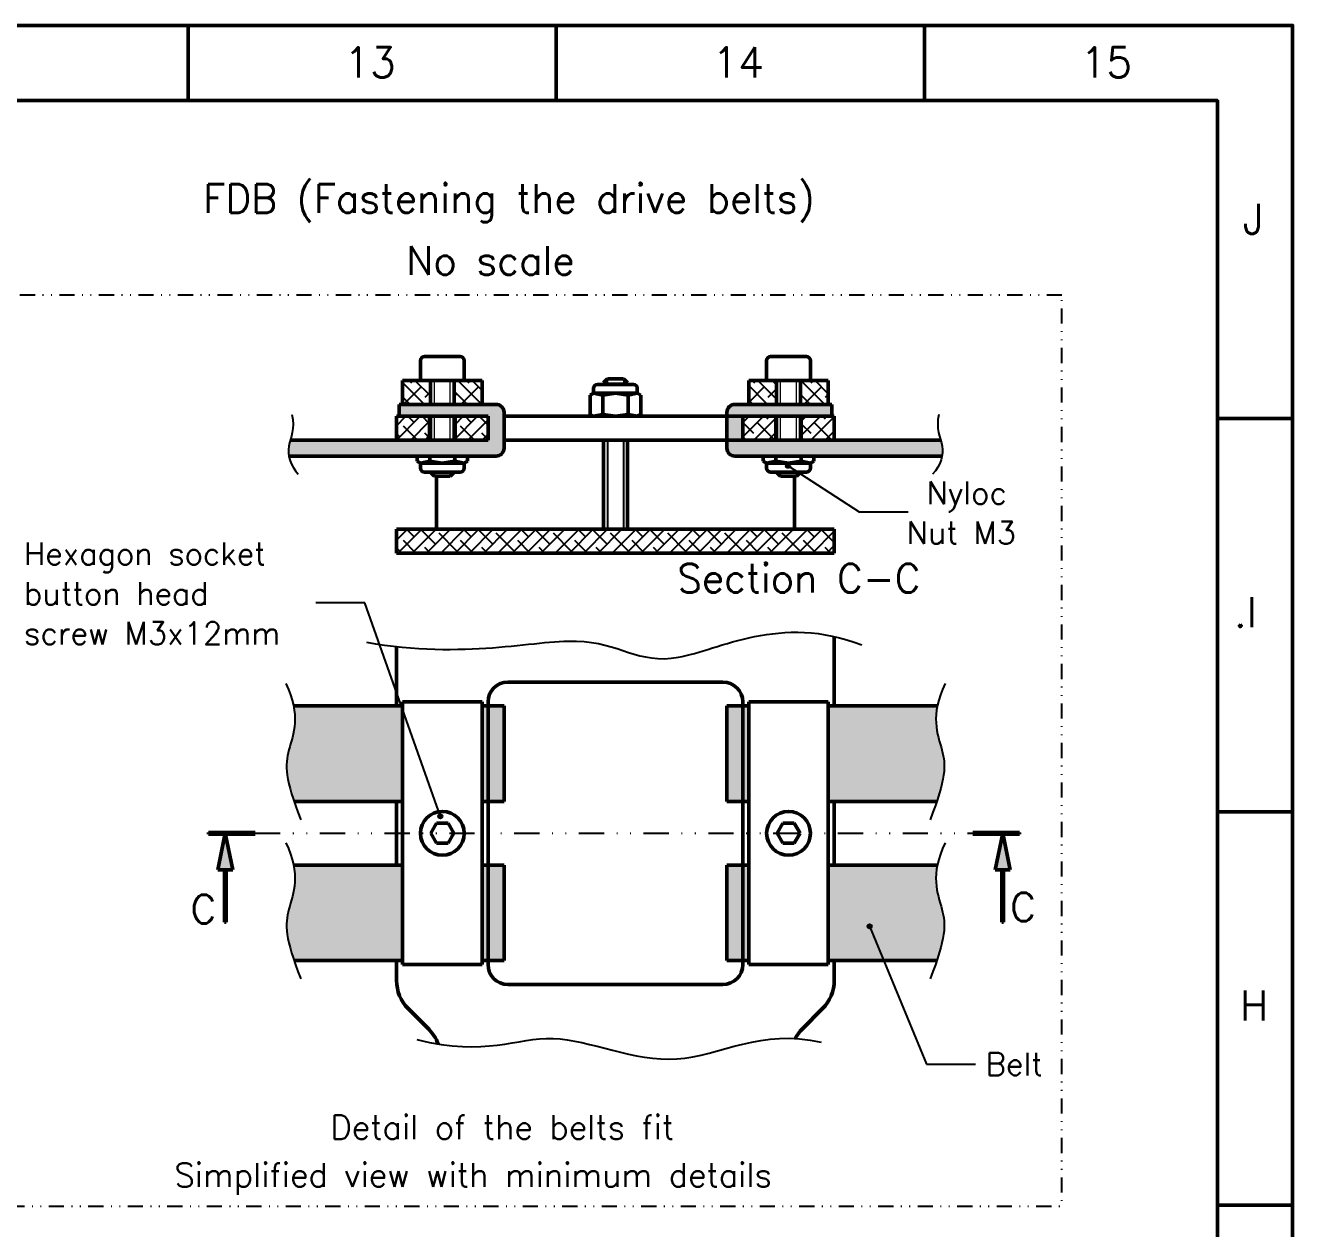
# Model space of a CAD drawing. Extents: x 22021 to 22715, y -7306 to -6812.
# Drawn here: x 22555.4 to 22714.6, y -6963.1 to -6811.9 of the extents above; entities that cross this region are included whole.
import ezdxf

# ---------------------------------------------------------------- set-up
doc = ezdxf.new("R2010")
doc.units = 0
for name, pattern in [('DASHED', [19.05, 12.7, -6.35]), ('DIVIDE', [31.75, 12.7, -6.35, 0, -6.35, 0, -6.35]), ('DIVIDETINY', [4.7625, 1.905, -0.9525, 0, -0.9525, 0, -0.9525])]:
    doc.linetypes.add(name, pattern=pattern)
for name, color, linetype in [('Corte', 130, 'DIVIDE'), ('Cotas', 90, 'Continuous'), ('Detalhe', 132, 'DIVIDETINY'), ('Hachura', 9, 'Continuous')]:
    doc.layers.add(name, color=color, linetype=linetype)
for name, color, linetype, lineweight in [('Fixação e Transmissão', 5, 'Continuous', 50), ('Guias', 30, 'Continuous', 50), ('Linha tracejada', 254, 'DASHED', 15), ('Perfis e Cantoneiras', 2, 'Continuous', 50), ('Peças Usinadas', 120, 'Continuous', 50)]:
    doc.layers.add(name, color=color, linetype=linetype, lineweight=lineweight)
doc.styles.get("Standard").update_dxf_attribs({"font": 'romans.shx'})

msp = doc.modelspace()

# ---------------------------------------------------------------- hatches: boundary and pattern name
at = {"layer": 'Cotas'}
h = msp.add_hatch(color=256, dxfattribs=at)
h.dxf.hatch_style = 1
h.paths.add_polyline_path([(22651.453, -6867.26, 0.2411741), (22651.346, -6867.05, 0.6113775), (22650.936, -6867.26, 1), (22651.453, -6867.26)])
h = msp.add_hatch(color=256, dxfattribs=at)
h.dxf.hatch_style = 1
h.paths.add_polyline_path([(22607.769, -6911.296, 0.2411741), (22607.662, -6911.086, 0.6113775), (22607.252, -6911.296, 1), (22607.769, -6911.296)])
h = msp.add_hatch(color=256, dxfattribs=at)
h.dxf.hatch_style = 1
h.paths.add_polyline_path([(22661.708, -6925.104, 0.2411741), (22661.6, -6924.894, 0.6113775), (22661.191, -6925.104, 1), (22661.708, -6925.104)])
at = {"layer": 'Hachura'}
h = msp.add_hatch(dxfattribs=at)
h.set_pattern_fill('ANSI38', color=256, scale=0.40000001, angle=90.000003)
h.paths.add_polyline_path([(22606.256, -6856.53), (22605.006, -6856.53), (22602.756, -6856.53), (22602.756, -6859.53), (22606.256, -6859.53), (22606.256, -6856.53)])
h = msp.add_hatch(dxfattribs=at)
h.set_pattern_fill('ANSI38', color=256, scale=0.40000001, angle=90.000003)
h.paths.add_polyline_path([(22612.756, -6856.53), (22610.506, -6856.53), (22609.256, -6856.53), (22609.256, -6859.53), (22612.756, -6859.53), (22612.756, -6856.53)])
h = msp.add_hatch(dxfattribs=at)
h.set_pattern_fill('ANSI38', color=256, scale=0.40000001, angle=89.999996)
h.paths.add_polyline_path([(22646.256, -6856.53), (22648.506, -6856.53), (22649.756, -6856.53), (22649.756, -6859.53), (22646.256, -6859.53), (22646.256, -6856.53)])
h = msp.add_hatch(dxfattribs=at)
h.set_pattern_fill('ANSI38', color=256, scale=0.40000001, angle=89.999996)
h.paths.add_polyline_path([(22652.756, -6856.53), (22654.006, -6856.53), (22656.256, -6856.53), (22656.256, -6859.53), (22652.756, -6859.53), (22652.756, -6856.53)])
h = msp.add_hatch(dxfattribs=at)
h.set_pattern_fill('ANSI38', color=256, scale=0.4)
h.paths.add_polyline_path([(22606.156, -6861.03), (22602.313, -6861.03), (22602.006, -6861.03), (22602.006, -6864.03), (22606.156, -6864.03), (22606.156, -6861.03)])
h = msp.add_hatch(dxfattribs=at)
h.set_pattern_fill('ANSI38', color=256, scale=0.4)
h.paths.add_polyline_path([(22613.506, -6861.03), (22609.356, -6861.03), (22609.356, -6864.03), (22613.506, -6864.03), (22613.506, -6861.03)])
h = msp.add_hatch(dxfattribs=at)
h.set_pattern_fill('ANSI38', color=256, scale=0.400000006, angle=180.000005)
h.paths.add_polyline_path([(22645.506, -6861.03), (22649.656, -6861.03), (22649.656, -6864.03), (22645.506, -6864.03), (22645.506, -6861.03)])
h = msp.add_hatch(dxfattribs=at)
h.set_pattern_fill('ANSI38', color=256, scale=0.400000006, angle=180.000005)
h.paths.add_polyline_path([(22652.856, -6861.03), (22656.698, -6861.03), (22657.006, -6861.03), (22657.006, -6864.03), (22652.856, -6864.03), (22652.856, -6861.03)])
h = msp.add_hatch(dxfattribs=at)
h.set_pattern_fill('ANSI38', color=256, scale=0.4)
h.paths.add_polyline_path([(22657.006, -6875.211), (22652.006, -6875.211), (22607.006, -6875.211), (22602.006, -6875.211), (22602.006, -6878.211), (22657.006, -6878.211), (22657.006, -6875.211)])
at = {"layer": 'Perfis e Cantoneiras'}
h = msp.add_hatch(color=130, dxfattribs=at)
h.dxf.hatch_style = 1
h.paths.add_polyline_path([(22584.224, -6913.529), (22584.224, -6913.417), (22584.224, -6913.304), (22578.369, -6913.304), (22578.369, -6913.529), (22580.466, -6913.529), (22580.489, -6913.417), (22580.513, -6913.529), (22584.224, -6913.529)])
h = msp.add_hatch(color=130, dxfattribs=at)
h.dxf.hatch_style = 1
h.paths.add_polyline_path([(22581.44, -6918.03), (22580.489, -6913.417), (22579.539, -6918.03), (22580.489, -6918.03), (22581.44, -6918.03)])
h = msp.add_hatch(color=130, dxfattribs=at)
h.dxf.hatch_style = 1
h.paths.add_polyline_path([(22674.433, -6913.529), (22674.433, -6913.417), (22674.433, -6913.304), (22680.288, -6913.304), (22680.288, -6913.529), (22678.19, -6913.529), (22678.167, -6913.417), (22678.144, -6913.529), (22674.433, -6913.529)])
h = msp.add_hatch(color=130, dxfattribs=at)
h.dxf.hatch_style = 1
h.paths.add_polyline_path([(22677.217, -6918.03), (22678.167, -6913.417), (22679.118, -6918.03), (22678.167, -6918.03), (22677.217, -6918.03)])
h = msp.add_hatch(color=130, dxfattribs=at)
h.dxf.hatch_style = 1
h.paths.add_polyline_path([(22580.602, -6924.605), (22580.602, -6918.03), (22580.377, -6918.03), (22580.377, -6924.605), (22580.602, -6924.605)])
h = msp.add_hatch(color=130, dxfattribs=at)
h.dxf.hatch_style = 1
h.paths.add_polyline_path([(22678.055, -6924.605), (22678.055, -6918.03), (22678.28, -6918.03), (22678.28, -6924.605), (22678.055, -6924.605)])
at = {"layer": 'Peças Usinadas'}
h = msp.add_hatch(color=256, dxfattribs=at)
h.dxf.hatch_style = 1
h.paths.add_polyline_path([(22615.506, -6864.03), (22615.506, -6861.03), (22615.506, -6860.53, 0.4142136), (22614.506, -6859.53), (22612.756, -6859.53), (22602.756, -6859.53), (22602.688, -6859.53), (22602.313, -6859.53), (22602.313, -6861.03), (22613.506, -6861.03), (22613.506, -6864.03), (22602.006, -6864.03), (22588.635, -6864.03), (22588.631, -6864.046), (22588.623, -6864.072), (22588.616, -6864.098), (22588.608, -6864.123), (22588.601, -6864.149), (22588.594, -6864.175), (22588.586, -6864.201), (22588.579, -6864.227), (22588.572, -6864.252), (22588.565, -6864.278), (22588.558, -6864.304), (22588.552, -6864.33), (22588.545, -6864.355), (22588.538, -6864.381), (22588.532, -6864.407), (22588.526, -6864.433), (22588.52, -6864.458), (22588.513, -6864.484), (22588.508, -6864.51), (22588.502, -6864.536), (22588.496, -6864.562), (22588.491, -6864.588), (22588.485, -6864.613), (22588.48, -6864.639), (22588.475, -6864.665), (22588.47, -6864.691), (22588.465, -6864.717), (22588.461, -6864.743), (22588.456, -6864.77), (22588.452, -6864.796), (22588.448, -6864.822), (22588.444, -6864.848), (22588.441, -6864.875), (22588.437, -6864.901), (22588.434, -6864.928), (22588.431, -6864.954), (22588.428, -6864.981), (22588.425, -6865.007), (22588.423, -6865.034), (22588.421, -6865.06), (22588.418, -6865.087), (22588.417, -6865.114), (22588.415, -6865.141), (22588.413, -6865.167), (22588.412, -6865.194), (22588.411, -6865.221), (22588.41, -6865.248), (22588.409, -6865.275), (22588.408, -6865.302), (22588.408, -6865.329), (22588.408, -6865.356), (22588.408, -6865.383), (22588.408, -6865.411), (22588.408, -6865.438), (22588.409, -6865.465), (22588.41, -6865.492), (22588.411, -6865.52), (22588.412, -6865.547), (22588.414, -6865.574), (22588.415, -6865.602), (22588.417, -6865.629), (22588.419, -6865.657), (22588.421, -6865.684), (22588.424, -6865.712), (22588.426, -6865.739), (22588.429, -6865.767), (22588.432, -6865.794), (22588.436, -6865.822), (22588.439, -6865.85), (22588.443, -6865.877), (22588.447, -6865.905), (22588.451, -6865.933), (22588.455, -6865.96), (22588.46, -6865.988), (22588.465, -6866.016), (22588.467, -6866.03), (22604.58, -6866.03), (22606.168, -6866.03), (22607.006, -6866.03), (22614.506, -6866.03, 0.4142136), (22615.506, -6865.03), (22615.506, -6864.03)])
h = msp.add_hatch(color=256, dxfattribs=at)
h.dxf.hatch_style = 1
h.paths.add_polyline_path([(22643.506, -6864.03), (22643.506, -6861.03), (22643.506, -6860.53, -0.4142136), (22644.506, -6859.53), (22646.256, -6859.53), (22656.256, -6859.53), (22656.323, -6859.53), (22656.698, -6859.53), (22656.698, -6861.03), (22645.506, -6861.03), (22645.506, -6864.03), (22657.006, -6864.03), (22670.376, -6864.03), (22670.381, -6864.046), (22670.388, -6864.072), (22670.396, -6864.098), (22670.403, -6864.123), (22670.411, -6864.149), (22670.418, -6864.175), (22670.425, -6864.201), (22670.432, -6864.227), (22670.439, -6864.252), (22670.446, -6864.278), (22670.453, -6864.304), (22670.46, -6864.33), (22670.466, -6864.355), (22670.473, -6864.381), (22670.479, -6864.407), (22670.486, -6864.433), (22670.492, -6864.458), (22670.498, -6864.484), (22670.504, -6864.51), (22670.51, -6864.536), (22670.515, -6864.562), (22670.521, -6864.588), (22670.526, -6864.613), (22670.532, -6864.639), (22670.537, -6864.665), (22670.541, -6864.691), (22670.546, -6864.717), (22670.551, -6864.743), (22670.555, -6864.77), (22670.559, -6864.796), (22670.563, -6864.822), (22670.567, -6864.848), (22670.571, -6864.875), (22670.574, -6864.901), (22670.577, -6864.928), (22670.58, -6864.954), (22670.583, -6864.981), (22670.586, -6865.007), (22670.589, -6865.034), (22670.591, -6865.06), (22670.593, -6865.087), (22670.595, -6865.114), (22670.597, -6865.141), (22670.598, -6865.167), (22670.6, -6865.194), (22670.601, -6865.221), (22670.602, -6865.248), (22670.603, -6865.275), (22670.603, -6865.302), (22670.603, -6865.329), (22670.604, -6865.356), (22670.604, -6865.383), (22670.603, -6865.411), (22670.603, -6865.438), (22670.602, -6865.465), (22670.602, -6865.492), (22670.601, -6865.52), (22670.599, -6865.547), (22670.598, -6865.574), (22670.596, -6865.602), (22670.594, -6865.629), (22670.592, -6865.657), (22670.59, -6865.684), (22670.588, -6865.712), (22670.585, -6865.739), (22670.582, -6865.767), (22670.579, -6865.794), (22670.576, -6865.822), (22670.572, -6865.85), (22670.569, -6865.877), (22670.565, -6865.905), (22670.561, -6865.933), (22670.556, -6865.96), (22670.552, -6865.988), (22670.547, -6866.016), (22670.544, -6866.03), (22654.431, -6866.03), (22652.843, -6866.03), (22652.006, -6866.03), (22644.506, -6866.03, -0.4142136), (22643.506, -6865.03), (22643.506, -6864.03)])
h = msp.add_hatch(color=256, dxfattribs=at)
h.dxf.hatch_style = 1
h.paths.add_polyline_path([(22602.756, -6897.417), (22602.006, -6897.417), (22589.061, -6897.417), (22589.061, -6897.418), (22589.076, -6897.494), (22589.09, -6897.569), (22589.104, -6897.644), (22589.116, -6897.719), (22589.128, -6897.793), (22589.14, -6897.866), (22589.15, -6897.94), (22589.16, -6898.012), (22589.169, -6898.084), (22589.178, -6898.156), (22589.185, -6898.227), (22589.193, -6898.298), (22589.199, -6898.368), (22589.205, -6898.438), (22589.21, -6898.507), (22589.215, -6898.576), (22589.219, -6898.644), (22589.222, -6898.712), (22589.225, -6898.78), (22589.227, -6898.847), (22589.229, -6898.913), (22589.23, -6898.98), (22589.23, -6899.046), (22589.23, -6899.111), (22589.23, -6899.176), (22589.229, -6899.241), (22589.227, -6899.305), (22589.225, -6899.369), (22589.222, -6899.432), (22589.219, -6899.495), (22589.216, -6899.558), (22589.212, -6899.62), (22589.208, -6899.682), (22589.203, -6899.743), (22589.197, -6899.804), (22589.192, -6899.865), (22589.186, -6899.925), (22589.179, -6899.985), (22589.172, -6900.045), (22589.165, -6900.104), (22589.157, -6900.163), (22589.149, -6900.222), (22589.141, -6900.28), (22589.132, -6900.338), (22589.123, -6900.396), (22589.114, -6900.453), (22589.104, -6900.51), (22589.094, -6900.567), (22589.084, -6900.623), (22589.074, -6900.679), (22589.063, -6900.735), (22589.052, -6900.79), (22589.041, -6900.845), (22589.029, -6900.9), (22589.017, -6900.955), (22589.006, -6901.009), (22588.993, -6901.063), (22588.981, -6901.117), (22588.969, -6901.17), (22588.956, -6901.223), (22588.943, -6901.276), (22588.93, -6901.329), (22588.917, -6901.381), (22588.904, -6901.433), (22588.89, -6901.485), (22588.877, -6901.536), (22588.863, -6901.588), (22588.849, -6901.639), (22588.836, -6901.69), (22588.822, -6901.74), (22588.808, -6901.791), (22588.794, -6901.841), (22588.78, -6901.891), (22588.766, -6901.941), (22588.752, -6901.99), (22588.738, -6902.04), (22588.724, -6902.089), (22588.695, -6902.187), (22588.64, -6902.38), (22588.612, -6902.476), (22588.598, -6902.523), (22588.585, -6902.571), (22588.571, -6902.618), (22588.558, -6902.665), (22588.545, -6902.712), (22588.532, -6902.759), (22588.519, -6902.805), (22588.506, -6902.852), (22588.494, -6902.898), (22588.481, -6902.944), (22588.469, -6902.991), (22588.457, -6903.037), (22588.445, -6903.082), (22588.434, -6903.128), (22588.422, -6903.174), (22588.411, -6903.22), (22588.4, -6903.265), (22588.39, -6903.311), (22588.379, -6903.356), (22588.369, -6903.402), (22588.359, -6903.447), (22588.349, -6903.493), (22588.34, -6903.538), (22588.33, -6903.584), (22588.321, -6903.63), (22588.312, -6903.675), (22588.304, -6903.721), (22588.296, -6903.766), (22588.288, -6903.812), (22588.28, -6903.858), (22588.272, -6903.904), (22588.265, -6903.95), (22588.258, -6903.996), (22588.252, -6904.043), (22588.245, -6904.089), (22588.239, -6904.136), (22588.234, -6904.183), (22588.228, -6904.23), (22588.223, -6904.277), (22588.219, -6904.324), (22588.214, -6904.372), (22588.21, -6904.42), (22588.206, -6904.468), (22588.203, -6904.516), (22588.2, -6904.564), (22588.197, -6904.613), (22588.194, -6904.662), (22588.192, -6904.711), (22588.191, -6904.761), (22588.189, -6904.811), (22588.188, -6904.861), (22588.187, -6904.912), (22588.187, -6904.963), (22588.187, -6905.014), (22588.188, -6905.066), (22588.189, -6905.118), (22588.19, -6905.17), (22588.191, -6905.223), (22588.194, -6905.276), (22588.196, -6905.33), (22588.199, -6905.384), (22588.202, -6905.438), (22588.206, -6905.493), (22588.21, -6905.549), (22588.214, -6905.605), (22588.219, -6905.661), (22588.225, -6905.718), (22588.23, -6905.775), (22588.237, -6905.833), (22588.243, -6905.892), (22588.25, -6905.951), (22588.258, -6906.01), (22588.266, -6906.07), (22588.274, -6906.131), (22588.283, -6906.192), (22588.293, -6906.254), (22588.303, -6906.316), (22588.313, -6906.379), (22588.324, -6906.443), (22588.335, -6906.507), (22588.347, -6906.572), (22588.359, -6906.638), (22588.372, -6906.704), (22588.385, -6906.771), (22588.399, -6906.839), (22588.414, -6906.908), (22588.428, -6906.977), (22588.444, -6907.047), (22588.46, -6907.117), (22588.476, -6907.188), (22588.493, -6907.261), (22588.511, -6907.333), (22588.529, -6907.407), (22588.547, -6907.482), (22588.566, -6907.557), (22588.586, -6907.633), (22588.606, -6907.71), (22588.627, -6907.788), (22588.648, -6907.866), (22588.67, -6907.946), (22588.693, -6908.026), (22588.716, -6908.107), (22588.74, -6908.189), (22588.764, -6908.272), (22588.789, -6908.356), (22588.814, -6908.441), (22588.84, -6908.527), (22588.867, -6908.614), (22588.894, -6908.702), (22588.922, -6908.79), (22588.95, -6908.88), (22588.98, -6908.971), (22589.009, -6909.062), (22589.04, -6909.155), (22589.071, -6909.249), (22589.102, -6909.344), (22589.127, -6909.417), (22602.006, -6909.417), (22602.756, -6909.417), (22602.756, -6897.417)])
h = msp.add_hatch(color=256, dxfattribs=at)
h.dxf.hatch_style = 1
h.paths.add_polyline_path([(22613.506, -6897.417), (22612.756, -6897.417), (22612.756, -6909.417), (22613.506, -6909.417), (22613.506, -6897.417)])
h = msp.add_hatch(color=256, dxfattribs=at)
h.dxf.hatch_style = 1
h.paths.add_polyline_path([(22615.506, -6897.417), (22613.506, -6897.417), (22613.506, -6909.417), (22615.506, -6909.417), (22615.506, -6897.417)])
h = msp.add_hatch(color=256, dxfattribs=at)
h.dxf.hatch_style = 1
h.paths.add_polyline_path([(22643.506, -6897.417), (22645.506, -6897.417), (22645.506, -6909.417), (22643.506, -6909.417), (22643.506, -6897.417)])
h = msp.add_hatch(color=256, dxfattribs=at)
h.dxf.hatch_style = 1
h.paths.add_polyline_path([(22645.506, -6897.417), (22646.256, -6897.417), (22646.256, -6909.417), (22645.506, -6909.417), (22645.506, -6897.417)])
h = msp.add_hatch(color=256, dxfattribs=at)
h.dxf.hatch_style = 1
h.paths.add_polyline_path([(22670.372, -6902.38), (22670.316, -6902.187), (22670.288, -6902.089), (22670.274, -6902.04), (22670.26, -6901.99), (22670.246, -6901.941), (22670.232, -6901.891), (22670.218, -6901.841), (22670.204, -6901.791), (22670.19, -6901.74), (22670.176, -6901.69), (22670.162, -6901.639), (22670.148, -6901.588), (22670.135, -6901.536), (22670.121, -6901.485), (22670.108, -6901.433), (22670.095, -6901.381), (22670.081, -6901.329), (22670.068, -6901.276), (22670.056, -6901.223), (22670.043, -6901.17), (22670.03, -6901.117), (22670.018, -6901.063), (22670.006, -6901.009), (22669.994, -6900.955), (22669.982, -6900.9), (22669.971, -6900.845), (22669.96, -6900.79), (22669.949, -6900.735), (22669.938, -6900.679), (22669.927, -6900.623), (22669.917, -6900.567), (22669.907, -6900.51), (22669.898, -6900.453), (22669.888, -6900.396), (22669.879, -6900.338), (22669.871, -6900.28), (22669.862, -6900.222), (22669.854, -6900.163), (22669.847, -6900.104), (22669.839, -6900.045), (22669.832, -6899.985), (22669.826, -6899.925), (22669.82, -6899.865), (22669.814, -6899.804), (22669.809, -6899.743), (22669.804, -6899.682), (22669.8, -6899.62), (22669.796, -6899.558), (22669.792, -6899.495), (22669.789, -6899.432), (22669.786, -6899.369), (22669.784, -6899.305), (22669.783, -6899.241), (22669.782, -6899.176), (22669.781, -6899.111), (22669.781, -6899.046), (22669.782, -6898.98), (22669.783, -6898.913), (22669.784, -6898.847), (22669.787, -6898.78), (22669.789, -6898.712), (22669.793, -6898.644), (22669.797, -6898.576), (22669.801, -6898.507), (22669.807, -6898.438), (22669.812, -6898.368), (22669.819, -6898.298), (22669.826, -6898.227), (22669.834, -6898.156), (22669.842, -6898.084), (22669.852, -6898.012), (22669.861, -6897.94), (22669.872, -6897.866), (22669.883, -6897.793), (22669.895, -6897.719), (22669.908, -6897.644), (22669.921, -6897.569), (22669.936, -6897.494), (22669.951, -6897.418), (22669.951, -6897.417), (22657.006, -6897.417), (22656.256, -6897.417), (22656.256, -6909.417), (22657.006, -6909.417), (22669.885, -6909.417), (22669.909, -6909.344), (22669.941, -6909.249), (22669.972, -6909.155), (22670.002, -6909.062), (22670.032, -6908.971), (22670.061, -6908.88), (22670.09, -6908.79), (22670.117, -6908.702), (22670.145, -6908.614), (22670.171, -6908.527), (22670.197, -6908.441), (22670.223, -6908.356), (22670.248, -6908.272), (22670.272, -6908.189), (22670.296, -6908.107), (22670.319, -6908.026), (22670.341, -6907.946), (22670.363, -6907.866), (22670.384, -6907.788), (22670.405, -6907.71), (22670.426, -6907.633), (22670.445, -6907.557), (22670.464, -6907.482), (22670.483, -6907.407), (22670.501, -6907.333), (22670.518, -6907.261), (22670.535, -6907.188), (22670.552, -6907.117), (22670.568, -6907.047), (22670.583, -6906.977), (22670.598, -6906.908), (22670.612, -6906.839), (22670.626, -6906.771), (22670.639, -6906.704), (22670.652, -6906.638), (22670.664, -6906.572), (22670.676, -6906.507), (22670.688, -6906.443), (22670.698, -6906.379), (22670.709, -6906.316), (22670.719, -6906.254), (22670.728, -6906.192), (22670.737, -6906.131), (22670.746, -6906.07), (22670.754, -6906.01), (22670.761, -6905.951), (22670.768, -6905.892), (22670.775, -6905.833), (22670.781, -6905.775), (22670.787, -6905.718), (22670.792, -6905.661), (22670.797, -6905.605), (22670.802, -6905.549), (22670.806, -6905.493), (22670.809, -6905.438), (22670.813, -6905.384), (22670.816, -6905.33), (22670.818, -6905.276), (22670.82, -6905.223), (22670.822, -6905.17), (22670.823, -6905.118), (22670.824, -6905.066), (22670.824, -6905.014), (22670.824, -6904.963), (22670.824, -6904.912), (22670.823, -6904.861), (22670.822, -6904.811), (22670.821, -6904.761), (22670.819, -6904.711), (22670.817, -6904.662), (22670.815, -6904.613), (22670.812, -6904.564), (22670.809, -6904.516), (22670.805, -6904.468), (22670.802, -6904.42), (22670.797, -6904.372), (22670.793, -6904.324), (22670.788, -6904.277), (22670.783, -6904.23), (22670.778, -6904.183), (22670.772, -6904.136), (22670.766, -6904.089), (22670.76, -6904.043), (22670.753, -6903.996), (22670.746, -6903.95), (22670.739, -6903.904), (22670.732, -6903.858), (22670.724, -6903.812), (22670.716, -6903.766), (22670.708, -6903.721), (22670.699, -6903.675), (22670.69, -6903.63), (22670.681, -6903.584), (22670.672, -6903.538), (22670.662, -6903.493), (22670.653, -6903.447), (22670.643, -6903.402), (22670.632, -6903.356), (22670.622, -6903.311), (22670.611, -6903.265), (22670.6, -6903.22), (22670.589, -6903.174), (22670.578, -6903.128), (22670.566, -6903.082), (22670.554, -6903.037), (22670.542, -6902.991), (22670.53, -6902.944), (22670.518, -6902.898), (22670.505, -6902.852), (22670.492, -6902.805), (22670.48, -6902.759), (22670.467, -6902.712), (22670.453, -6902.665), (22670.44, -6902.618), (22670.427, -6902.571), (22670.413, -6902.523), (22670.399, -6902.476), (22670.372, -6902.38)])
h = msp.add_hatch(color=256, dxfattribs=at)
h.dxf.hatch_style = 1
h.paths.add_polyline_path([(22602.756, -6917.417), (22602.006, -6917.417), (22589.061, -6917.417), (22589.061, -6917.418), (22589.076, -6917.494), (22589.09, -6917.569), (22589.104, -6917.644), (22589.116, -6917.719), (22589.128, -6917.793), (22589.14, -6917.866), (22589.15, -6917.94), (22589.16, -6918.012), (22589.169, -6918.084), (22589.178, -6918.156), (22589.185, -6918.227), (22589.193, -6918.298), (22589.199, -6918.368), (22589.205, -6918.438), (22589.21, -6918.507), (22589.215, -6918.576), (22589.219, -6918.644), (22589.222, -6918.712), (22589.225, -6918.78), (22589.227, -6918.847), (22589.229, -6918.913), (22589.23, -6918.98), (22589.23, -6919.046), (22589.23, -6919.111), (22589.23, -6919.176), (22589.229, -6919.241), (22589.227, -6919.305), (22589.225, -6919.369), (22589.222, -6919.432), (22589.219, -6919.495), (22589.216, -6919.558), (22589.212, -6919.62), (22589.208, -6919.682), (22589.203, -6919.743), (22589.197, -6919.804), (22589.192, -6919.865), (22589.186, -6919.925), (22589.179, -6919.985), (22589.172, -6920.045), (22589.165, -6920.104), (22589.157, -6920.163), (22589.149, -6920.222), (22589.141, -6920.28), (22589.132, -6920.338), (22589.123, -6920.396), (22589.114, -6920.453), (22589.104, -6920.51), (22589.094, -6920.567), (22589.084, -6920.623), (22589.074, -6920.679), (22589.063, -6920.735), (22589.052, -6920.79), (22589.041, -6920.845), (22589.029, -6920.9), (22589.017, -6920.955), (22589.006, -6921.009), (22588.993, -6921.063), (22588.981, -6921.117), (22588.969, -6921.17), (22588.956, -6921.223), (22588.943, -6921.276), (22588.93, -6921.329), (22588.917, -6921.381), (22588.904, -6921.433), (22588.89, -6921.485), (22588.877, -6921.536), (22588.863, -6921.588), (22588.849, -6921.639), (22588.836, -6921.69), (22588.822, -6921.74), (22588.808, -6921.791), (22588.794, -6921.841), (22588.78, -6921.891), (22588.766, -6921.941), (22588.752, -6921.99), (22588.738, -6922.04), (22588.724, -6922.089), (22588.695, -6922.187), (22588.64, -6922.38), (22588.612, -6922.476), (22588.598, -6922.523), (22588.585, -6922.571), (22588.571, -6922.618), (22588.558, -6922.665), (22588.545, -6922.712), (22588.532, -6922.759), (22588.519, -6922.805), (22588.506, -6922.852), (22588.494, -6922.898), (22588.481, -6922.944), (22588.469, -6922.991), (22588.457, -6923.037), (22588.445, -6923.082), (22588.434, -6923.128), (22588.422, -6923.174), (22588.411, -6923.22), (22588.4, -6923.265), (22588.39, -6923.311), (22588.379, -6923.356), (22588.369, -6923.402), (22588.359, -6923.447), (22588.349, -6923.493), (22588.34, -6923.538), (22588.33, -6923.584), (22588.321, -6923.63), (22588.312, -6923.675), (22588.304, -6923.721), (22588.296, -6923.766), (22588.288, -6923.812), (22588.28, -6923.858), (22588.272, -6923.904), (22588.265, -6923.95), (22588.258, -6923.996), (22588.252, -6924.043), (22588.245, -6924.089), (22588.239, -6924.136), (22588.234, -6924.183), (22588.228, -6924.23), (22588.223, -6924.277), (22588.219, -6924.324), (22588.214, -6924.372), (22588.21, -6924.42), (22588.206, -6924.468), (22588.203, -6924.516), (22588.2, -6924.564), (22588.197, -6924.613), (22588.194, -6924.662), (22588.192, -6924.711), (22588.191, -6924.761), (22588.189, -6924.811), (22588.188, -6924.861), (22588.187, -6924.912), (22588.187, -6924.963), (22588.187, -6925.014), (22588.188, -6925.066), (22588.189, -6925.118), (22588.19, -6925.17), (22588.191, -6925.223), (22588.194, -6925.276), (22588.196, -6925.33), (22588.199, -6925.384), (22588.202, -6925.438), (22588.206, -6925.493), (22588.21, -6925.549), (22588.214, -6925.605), (22588.219, -6925.661), (22588.225, -6925.718), (22588.23, -6925.775), (22588.237, -6925.833), (22588.243, -6925.892), (22588.25, -6925.951), (22588.258, -6926.01), (22588.266, -6926.07), (22588.274, -6926.131), (22588.283, -6926.192), (22588.293, -6926.254), (22588.303, -6926.316), (22588.313, -6926.379), (22588.324, -6926.443), (22588.335, -6926.507), (22588.347, -6926.572), (22588.359, -6926.638), (22588.372, -6926.704), (22588.385, -6926.771), (22588.399, -6926.839), (22588.414, -6926.908), (22588.428, -6926.977), (22588.444, -6927.047), (22588.46, -6927.117), (22588.476, -6927.188), (22588.493, -6927.261), (22588.511, -6927.333), (22588.529, -6927.407), (22588.547, -6927.482), (22588.566, -6927.557), (22588.586, -6927.633), (22588.606, -6927.71), (22588.627, -6927.788), (22588.648, -6927.866), (22588.67, -6927.946), (22588.693, -6928.026), (22588.716, -6928.107), (22588.74, -6928.189), (22588.764, -6928.272), (22588.789, -6928.356), (22588.814, -6928.441), (22588.84, -6928.527), (22588.867, -6928.614), (22588.894, -6928.702), (22588.922, -6928.79), (22588.95, -6928.88), (22588.98, -6928.971), (22589.009, -6929.062), (22589.04, -6929.155), (22589.071, -6929.249), (22589.102, -6929.344), (22589.127, -6929.417), (22602.006, -6929.417), (22602.756, -6929.417), (22602.756, -6917.417)])
h = msp.add_hatch(color=256, dxfattribs=at)
h.dxf.hatch_style = 1
h.paths.add_polyline_path([(22613.506, -6917.417), (22612.756, -6917.417), (22612.756, -6929.417), (22613.506, -6929.417), (22613.506, -6917.417)])
h = msp.add_hatch(color=256, dxfattribs=at)
h.dxf.hatch_style = 1
h.paths.add_polyline_path([(22615.506, -6917.417), (22613.506, -6917.417), (22613.506, -6929.417), (22615.506, -6929.417), (22615.506, -6917.417)])
h = msp.add_hatch(color=256, dxfattribs=at)
h.dxf.hatch_style = 1
h.paths.add_polyline_path([(22643.506, -6917.417), (22645.506, -6917.417), (22645.506, -6929.417), (22643.506, -6929.417), (22643.506, -6917.417)])
h = msp.add_hatch(color=256, dxfattribs=at)
h.dxf.hatch_style = 1
h.paths.add_polyline_path([(22645.506, -6917.417), (22646.256, -6917.417), (22646.256, -6929.417), (22645.506, -6929.417), (22645.506, -6917.417)])
h = msp.add_hatch(color=256, dxfattribs=at)
h.dxf.hatch_style = 1
h.paths.add_polyline_path([(22670.611, -6923.265), (22670.6, -6923.22), (22670.589, -6923.174), (22670.578, -6923.128), (22670.566, -6923.082), (22670.554, -6923.037), (22670.542, -6922.991), (22670.53, -6922.944), (22670.518, -6922.898), (22670.505, -6922.852), (22670.492, -6922.805), (22670.48, -6922.759), (22670.467, -6922.712), (22670.453, -6922.665), (22670.44, -6922.618), (22670.427, -6922.571), (22670.413, -6922.523), (22670.399, -6922.476), (22670.372, -6922.38), (22670.316, -6922.187), (22670.288, -6922.089), (22670.274, -6922.04), (22670.26, -6921.99), (22670.246, -6921.941), (22670.232, -6921.891), (22670.218, -6921.841), (22670.204, -6921.791), (22670.19, -6921.74), (22670.176, -6921.69), (22670.162, -6921.639), (22670.148, -6921.588), (22670.135, -6921.536), (22670.121, -6921.485), (22670.108, -6921.433), (22670.095, -6921.381), (22670.081, -6921.329), (22670.068, -6921.276), (22670.056, -6921.223), (22670.043, -6921.17), (22670.03, -6921.117), (22670.018, -6921.063), (22670.006, -6921.009), (22669.994, -6920.955), (22669.982, -6920.9), (22669.971, -6920.845), (22669.96, -6920.79), (22669.949, -6920.735), (22669.938, -6920.679), (22669.927, -6920.623), (22669.917, -6920.567), (22669.907, -6920.51), (22669.898, -6920.453), (22669.888, -6920.396), (22669.879, -6920.338), (22669.871, -6920.28), (22669.862, -6920.222), (22669.854, -6920.163), (22669.847, -6920.104), (22669.839, -6920.045), (22669.832, -6919.985), (22669.826, -6919.925), (22669.82, -6919.865), (22669.814, -6919.804), (22669.809, -6919.743), (22669.804, -6919.682), (22669.8, -6919.62), (22669.796, -6919.558), (22669.792, -6919.495), (22669.789, -6919.432), (22669.786, -6919.369), (22669.784, -6919.305), (22669.783, -6919.241), (22669.782, -6919.176), (22669.781, -6919.111), (22669.781, -6919.046), (22669.782, -6918.98), (22669.783, -6918.913), (22669.784, -6918.847), (22669.787, -6918.78), (22669.789, -6918.712), (22669.793, -6918.644), (22669.797, -6918.576), (22669.801, -6918.507), (22669.807, -6918.438), (22669.812, -6918.368), (22669.819, -6918.298), (22669.826, -6918.227), (22669.834, -6918.156), (22669.842, -6918.084), (22669.852, -6918.012), (22669.861, -6917.94), (22669.872, -6917.866), (22669.883, -6917.793), (22669.895, -6917.719), (22669.908, -6917.644), (22669.921, -6917.569), (22669.936, -6917.494), (22669.951, -6917.418), (22669.951, -6917.417), (22657.006, -6917.417), (22656.256, -6917.417), (22656.256, -6929.417), (22657.006, -6929.417), (22669.885, -6929.417), (22669.909, -6929.344), (22669.941, -6929.249), (22669.972, -6929.155), (22670.002, -6929.062), (22670.032, -6928.971), (22670.061, -6928.88), (22670.09, -6928.79), (22670.117, -6928.702), (22670.145, -6928.614), (22670.171, -6928.527), (22670.197, -6928.441), (22670.223, -6928.356), (22670.248, -6928.272), (22670.272, -6928.189), (22670.296, -6928.107), (22670.319, -6928.026), (22670.341, -6927.946), (22670.363, -6927.866), (22670.384, -6927.788), (22670.405, -6927.71), (22670.426, -6927.633), (22670.445, -6927.557), (22670.464, -6927.482), (22670.483, -6927.407), (22670.501, -6927.333), (22670.518, -6927.261), (22670.535, -6927.188), (22670.552, -6927.117), (22670.568, -6927.047), (22670.583, -6926.977), (22670.598, -6926.908), (22670.612, -6926.839), (22670.626, -6926.771), (22670.639, -6926.704), (22670.652, -6926.638), (22670.664, -6926.572), (22670.676, -6926.507), (22670.688, -6926.443), (22670.698, -6926.379), (22670.709, -6926.316), (22670.719, -6926.254), (22670.728, -6926.192), (22670.737, -6926.131), (22670.746, -6926.07), (22670.754, -6926.01), (22670.761, -6925.951), (22670.768, -6925.892), (22670.775, -6925.833), (22670.781, -6925.775), (22670.787, -6925.718), (22670.792, -6925.661), (22670.797, -6925.605), (22670.802, -6925.549), (22670.806, -6925.493), (22670.809, -6925.438), (22670.813, -6925.384), (22670.816, -6925.33), (22670.818, -6925.276), (22670.82, -6925.223), (22670.822, -6925.17), (22670.823, -6925.118), (22670.824, -6925.066), (22670.824, -6925.014), (22670.824, -6924.963), (22670.824, -6924.912), (22670.823, -6924.861), (22670.822, -6924.811), (22670.821, -6924.761), (22670.819, -6924.711), (22670.817, -6924.662), (22670.815, -6924.613), (22670.812, -6924.564), (22670.809, -6924.516), (22670.805, -6924.468), (22670.802, -6924.42), (22670.797, -6924.372), (22670.793, -6924.324), (22670.788, -6924.277), (22670.783, -6924.23), (22670.778, -6924.183), (22670.772, -6924.136), (22670.766, -6924.089), (22670.76, -6924.043), (22670.753, -6923.996), (22670.746, -6923.95), (22670.739, -6923.904), (22670.732, -6923.858), (22670.724, -6923.812), (22670.716, -6923.766), (22670.708, -6923.721), (22670.699, -6923.675), (22670.69, -6923.63), (22670.681, -6923.584), (22670.672, -6923.538), (22670.662, -6923.493), (22670.653, -6923.447), (22670.643, -6923.402), (22670.632, -6923.356), (22670.622, -6923.311), (22670.611, -6923.265)])

# ---------------------------------------------------------------- linework, layer by layer
at = {"layer": 'Corte', "ltscale": 0.25}
msp.add_line((22584.224, -6913.417), (22674.433, -6913.417), dxfattribs=at)
at = {"layer": 'Cotas'}
for p, q in [((22651.195, -6867.26), (22660.133, -6873.03)), ((22660.133, -6873.03), (22666.309, -6873.03)), ((22598.024, -6884.476), (22591.849, -6884.476)), ((22607.51, -6911.296), (22598.024, -6884.476)), ((22661.449, -6925.104), (22668.585, -6942.445)), ((22668.585, -6942.445), (22674.76, -6942.445))]:
    msp.add_line(p, q, dxfattribs=at)
for centre in [(22651.195, -6867.26), (22607.51, -6911.296), (22661.449, -6925.104)]:
    msp.add_circle(centre, 0.259, dxfattribs=at)
at = {"layer": 'Detalhe', "flags": 128}
msp.add_lwpolyline([(22685.607, -6845.822), (22552.646, -6845.822), (22552.646, -6960.283), (22685.607, -6960.283)], close=True, dxfattribs=at)
at = {"layer": 'Fixação e Transmissão'}
for p, q in [((22605.506, -6853.53), (22610.006, -6853.53)), ((22653.506, -6853.53), (22649.006, -6853.53)), ((22605.006, -6856.53), (22610.506, -6856.53)), ((22606.256, -6859.53), (22606.256, -6856.53)), ((22609.256, -6859.53), (22609.256, -6856.53)), ((22628.506, -6856.311), (22628.006, -6856.811)), ((22630.506, -6856.311), (22628.506, -6856.311)), ((22630.506, -6856.311), (22631.006, -6856.811)), ((22654.006, -6856.53), (22648.506, -6856.53)), ((22649.756, -6859.53), (22649.756, -6856.53)), ((22652.756, -6859.53), (22652.756, -6856.53)), ((22626.756, -6858.13), (22626.33, -6858.376)), ((22626.756, -6858.13), (22626.756, -6857.53)), ((22626.756, -6858.13), (22632.256, -6858.13)), ((22626.756, -6858.13), (22627.918, -6858.376)), ((22627.256, -6857.03), (22631.756, -6857.03)), ((22627.918, -6858.376), (22629.506, -6858.13)), ((22628.006, -6856.811), (22628.006, -6857.03)), ((22631.093, -6858.376), (22629.506, -6858.13)), ((22631.006, -6856.811), (22631.006, -6857.03)), ((22632.256, -6858.13), (22631.093, -6858.376)), ((22632.256, -6858.13), (22632.256, -6857.53)), ((22632.256, -6858.13), (22632.681, -6858.376)), ((22626.33, -6860.785), (22626.33, -6858.376)), ((22627.918, -6860.785), (22627.918, -6858.376)), ((22631.093, -6860.785), (22631.093, -6858.376)), ((22632.681, -6860.785), (22632.681, -6858.376)), ((22606.256, -6864.03), (22606.256, -6861.03)), ((22609.256, -6864.03), (22609.256, -6861.03)), ((22626.756, -6861.03), (22626.33, -6860.785)), ((22626.756, -6861.03), (22627.918, -6860.785)), ((22626.756, -6861.03), (22632.256, -6861.03)), ((22627.918, -6860.785), (22629.506, -6861.03)), ((22631.093, -6860.785), (22629.506, -6861.03)), ((22632.256, -6861.03), (22631.093, -6860.785)), ((22632.256, -6861.03), (22632.681, -6860.785)), ((22649.756, -6864.03), (22649.756, -6861.03)), ((22652.756, -6864.03), (22652.756, -6861.03)), ((22628.006, -6864.03), (22628.006, -6875.211)), ((22631.006, -6864.03), (22631.006, -6875.211)), ((22604.58, -6866.03), (22604.58, -6866.685)), ((22606.168, -6866.03), (22606.168, -6866.685)), ((22609.343, -6866.03), (22609.343, -6866.685)), ((22610.931, -6866.03), (22610.931, -6866.685)), ((22648.08, -6866.03), (22648.08, -6866.685)), ((22649.668, -6866.03), (22649.668, -6866.685)), ((22652.843, -6866.03), (22652.843, -6866.685)), ((22654.431, -6866.03), (22654.431, -6866.685)), ((22605.006, -6866.93), (22604.58, -6866.685)), ((22605.006, -6866.93), (22606.168, -6866.685)), ((22610.506, -6866.93), (22605.006, -6866.93)), ((22605.006, -6866.93), (22605.006, -6867.53)), ((22606.168, -6866.685), (22607.756, -6866.93)), ((22609.343, -6866.685), (22607.756, -6866.93)), ((22610.506, -6866.93), (22609.343, -6866.685)), ((22610.506, -6866.93), (22610.931, -6866.685)), ((22610.506, -6866.93), (22610.506, -6867.53)), ((22648.506, -6866.93), (22648.08, -6866.685)), ((22648.506, -6866.93), (22649.668, -6866.685)), ((22648.506, -6866.93), (22654.006, -6866.93)), ((22648.506, -6866.93), (22648.506, -6867.53)), ((22649.668, -6866.685), (22651.256, -6866.93)), ((22652.843, -6866.685), (22651.256, -6866.93)), ((22654.006, -6866.93), (22652.843, -6866.685)), ((22654.006, -6866.93), (22654.431, -6866.685)), ((22654.006, -6866.93), (22654.006, -6867.53)), ((22610.006, -6868.03), (22605.506, -6868.03)), ((22606.756, -6868.53), (22606.256, -6868.03)), ((22606.756, -6868.53), (22608.756, -6868.53)), ((22608.756, -6868.53), (22609.256, -6868.03)), ((22649.006, -6868.03), (22653.506, -6868.03)), ((22650.256, -6868.53), (22649.756, -6868.03)), ((22652.256, -6868.53), (22650.256, -6868.53)), ((22652.256, -6868.53), (22652.756, -6868.03)), ((22607.034, -6912.167), (22606.312, -6913.417)), ((22608.477, -6912.167), (22609.199, -6913.417)), ((22650.534, -6912.167), (22649.812, -6913.417)), ((22651.977, -6912.167), (22652.699, -6913.417)), ((22607.034, -6914.667), (22606.312, -6913.417)), ((22608.477, -6914.667), (22609.199, -6913.417)), ((22650.534, -6914.667), (22649.812, -6913.417)), ((22651.977, -6914.667), (22652.699, -6913.417))]:
    msp.add_line(p, q, dxfattribs=at)
at = {"layer": 'Fixação e Transmissão', "ltscale": 0.1}
for p, q in [((22605.006, -6856.53), (22605.006, -6854.03)), ((22610.506, -6856.53), (22610.506, -6854.03)), ((22648.506, -6856.53), (22648.506, -6854.03)), ((22654.006, -6856.53), (22654.006, -6854.03)), ((22608.477, -6912.167), (22607.034, -6912.167)), ((22651.977, -6912.167), (22650.534, -6912.167)), ((22608.477, -6914.667), (22607.034, -6914.667)), ((22651.977, -6914.667), (22650.534, -6914.667))]:
    msp.add_line(p, q, dxfattribs=at)
at = {"layer": 'Fixação e Transmissão'}
for centre in [(22607.756, -6913.417), (22651.256, -6913.417)]:
    msp.add_circle(centre, 2.75, dxfattribs=at)
for centre, start, end in [((22605.506, -6854.03), 90, 180), ((22610.006, -6854.03), 360, 90), ((22649.006, -6854.03), 90, 180), ((22653.506, -6854.03), 0, 90), ((22627.256, -6857.53), 90, 180), ((22631.756, -6857.53), 0, 90), ((22605.506, -6867.53), 180, 270), ((22610.006, -6867.53), 270, 360), ((22649.006, -6867.53), 180, 270), ((22653.506, -6867.53), 270, 360)]:
    msp.add_arc(centre, 0.5, start, end, dxfattribs=at)
at = {"layer": 'Guias'}
for p, q in [((22607.006, -6868.75), (22607.006, -6869.62)), ((22652.006, -6868.75), (22652.006, -6869.62)), ((22607.006, -6875.211), (22607.006, -6869.62)), ((22652.006, -6875.211), (22652.006, -6869.62))]:
    msp.add_line(p, q, dxfattribs=at)
at = {"layer": 'Hachura'}
for p, q in [((22628.506, -6864.03), (22628.506, -6875.211)), ((22630.506, -6864.03), (22630.506, -6875.211))]:
    msp.add_line(p, q, dxfattribs=at)
for points in [[(22588.858, -6860.782), (22589.32, -6862.675), (22587.958, -6864.631), (22588.59, -6867.141), (22589.656, -6868.299)], [(22670.154, -6860.782), (22669.691, -6862.675), (22671.054, -6864.631), (22670.421, -6867.141), (22669.356, -6868.299)], [(22598.21, -6889.414), (22610.665, -6891.592), (22627.709, -6886.632), (22634.687, -6895.011), (22650.231, -6885.787), (22660.469, -6889.739)], [(22588.072, -6894.599), (22590.053, -6898.665), (22587.958, -6903.282), (22587.958, -6906.548), (22589.969, -6911.714)], [(22670.94, -6894.599), (22668.959, -6898.665), (22671.054, -6903.282), (22671.054, -6906.548), (22669.043, -6911.714)], [(22588.072, -6914.599), (22590.053, -6918.665), (22587.958, -6923.282), (22587.958, -6926.548), (22589.969, -6931.714)], [(22670.94, -6914.599), (22668.959, -6918.665), (22671.054, -6923.282), (22671.054, -6926.548), (22669.043, -6931.714)], [(22604.541, -6939.343), (22613.328, -6941.521), (22620.765, -6936.561), (22637.35, -6944.94), (22647.904, -6937.864), (22655.339, -6939.668)]]:
    msp.add_open_spline(points, degree=3, dxfattribs=at)
at = {"layer": 'Linha tracejada'}
for p, q in [((22606.756, -6859.53), (22606.756, -6856.53)), ((22608.756, -6859.53), (22608.756, -6856.53)), ((22628.506, -6856.311), (22628.506, -6857.03)), ((22630.506, -6856.311), (22630.506, -6857.03)), ((22650.256, -6859.53), (22650.256, -6856.53)), ((22652.256, -6859.53), (22652.256, -6856.53)), ((22628.006, -6856.811), (22631.006, -6856.811)), ((22606.756, -6864.03), (22606.756, -6861.03)), ((22608.756, -6864.03), (22608.756, -6861.03)), ((22650.256, -6864.03), (22650.256, -6861.03)), ((22652.256, -6864.03), (22652.256, -6861.03)), ((22609.256, -6868.03), (22606.256, -6868.03)), ((22606.756, -6868.53), (22606.756, -6868.03)), ((22608.756, -6868.53), (22608.756, -6868.03)), ((22649.756, -6868.03), (22652.756, -6868.03)), ((22650.256, -6868.53), (22650.256, -6868.03)), ((22652.256, -6868.53), (22652.256, -6868.03))]:
    msp.add_line(p, q, dxfattribs=at)
at = {"layer": 'Perfis e Cantoneiras', "color": 5}
for p, q in [((22602.313, -6859.53), (22602.313, -6861.03)), ((22602.756, -6859.53), (22614.506, -6859.53)), ((22656.256, -6859.53), (22644.506, -6859.53)), ((22656.698, -6859.53), (22656.698, -6861.03)), ((22613.506, -6861.03), (22602.313, -6861.03)), ((22613.506, -6864.03), (22613.506, -6861.03)), ((22615.506, -6865.03), (22615.506, -6860.53)), ((22643.506, -6865.03), (22643.506, -6860.53)), ((22645.506, -6864.03), (22645.506, -6861.03)), ((22645.506, -6861.03), (22656.698, -6861.03)), ((22602.006, -6864.03), (22588.635, -6864.03)), ((22613.506, -6864.03), (22602.006, -6864.03)), ((22645.506, -6864.03), (22657.006, -6864.03)), ((22657.006, -6864.03), (22670.376, -6864.03)), ((22614.506, -6866.03), (22588.467, -6866.03)), ((22644.506, -6866.03), (22670.544, -6866.03))]:
    msp.add_line(p, q, dxfattribs=at)
at = {"layer": 'Perfis e Cantoneiras', "color": 130}
for p, q in [((22578.369, -6913.304), (22584.224, -6913.304)), ((22578.369, -6913.304), (22578.369, -6913.529)), ((22578.369, -6913.529), (22584.224, -6913.529)), ((22580.489, -6913.417), (22579.539, -6918.03)), ((22580.489, -6913.417), (22581.44, -6918.03)), ((22584.224, -6913.304), (22584.224, -6913.529)), ((22680.288, -6913.304), (22674.433, -6913.304)), ((22674.433, -6913.304), (22674.433, -6913.529)), ((22680.288, -6913.529), (22674.433, -6913.529)), ((22678.167, -6913.417), (22677.217, -6918.03)), ((22678.167, -6913.417), (22679.118, -6918.03)), ((22680.288, -6913.304), (22680.288, -6913.529)), ((22581.44, -6918.03), (22579.539, -6918.03)), ((22580.377, -6918.03), (22580.377, -6924.605)), ((22580.377, -6918.03), (22580.602, -6918.03)), ((22580.602, -6918.03), (22580.602, -6924.605)), ((22677.217, -6918.03), (22679.118, -6918.03)), ((22678.055, -6918.03), (22678.055, -6924.605)), ((22678.28, -6918.03), (22678.055, -6918.03)), ((22678.28, -6918.03), (22678.28, -6924.605)), ((22580.377, -6924.605), (22580.602, -6924.605)), ((22678.28, -6924.605), (22678.055, -6924.605))]:
    msp.add_line(p, q, dxfattribs=at)
at = {"layer": 'Perfis e Cantoneiras', "color": 5}
for centre, start, end in [((22614.506, -6860.53), 0, 90), ((22644.506, -6860.53), 90, 180), ((22614.506, -6865.03), 270, 360), ((22644.506, -6865.03), 180, 270)]:
    msp.add_arc(centre, 1, start, end, dxfattribs=at)
at = {"layer": 'Peças Usinadas'}
for p, q in [((22575.818, -6811.91), (22575.818, -6821.36)), ((22622.078, -6811.91), (22622.078, -6821.36)), ((22668.339, -6811.91), (22668.339, -6821.36)), ((22612.756, -6856.53), (22602.756, -6856.53)), ((22602.756, -6859.53), (22602.756, -6856.53)), ((22612.756, -6859.53), (22612.756, -6856.53)), ((22646.256, -6856.53), (22656.256, -6856.53)), ((22646.256, -6859.53), (22646.256, -6856.53)), ((22656.256, -6859.53), (22656.256, -6856.53)), ((22602.313, -6861.03), (22602.006, -6861.03)), ((22606.156, -6864.03), (22606.156, -6861.03)), ((22609.356, -6864.03), (22609.356, -6861.03)), ((22657.006, -6861.03), (22615.506, -6861.03)), ((22649.656, -6864.03), (22649.656, -6861.03)), ((22652.856, -6864.03), (22652.856, -6861.03)), ((22656.698, -6861.03), (22657.006, -6861.03)), ((22714.599, -6861.32), (22705.149, -6861.32)), ((22657.006, -6864.03), (22615.506, -6864.03)), ((22657.006, -6875.211), (22602.006, -6875.211)), ((22657.006, -6878.211), (22602.006, -6878.211)), ((22602.006, -6897.417), (22602.006, -6889.954)), ((22657.006, -6897.417), (22657.006, -6888.69)), ((22616.006, -6894.417), (22643.006, -6894.417)), ((22589.061, -6897.417), (22602.756, -6897.417)), ((22612.756, -6896.917), (22602.756, -6896.917)), ((22612.756, -6897.417), (22615.506, -6897.417)), ((22613.506, -6929.917), (22613.506, -6896.917)), ((22615.506, -6897.417), (22615.506, -6909.417)), ((22643.506, -6897.417), (22643.506, -6909.417)), ((22646.256, -6897.417), (22643.506, -6897.417)), ((22645.506, -6929.917), (22645.506, -6896.917)), ((22646.256, -6896.917), (22656.256, -6896.917)), ((22669.951, -6897.417), (22656.256, -6897.417)), ((22589.127, -6909.417), (22602.756, -6909.417)), ((22602.006, -6917.417), (22602.006, -6909.417)), ((22612.756, -6909.417), (22615.506, -6909.417)), ((22646.256, -6909.417), (22643.506, -6909.417)), ((22669.885, -6909.417), (22656.256, -6909.417)), ((22657.006, -6917.417), (22657.006, -6909.417)), ((22714.599, -6910.731), (22705.149, -6910.731)), ((22589.061, -6917.417), (22602.756, -6917.417)), ((22612.756, -6917.417), (22615.506, -6917.417)), ((22615.506, -6917.417), (22615.506, -6929.417)), ((22643.506, -6917.417), (22643.506, -6929.417)), ((22646.256, -6917.417), (22643.506, -6917.417)), ((22669.951, -6917.417), (22656.256, -6917.417)), ((22589.127, -6929.417), (22602.756, -6929.417)), ((22602.006, -6931.917), (22602.006, -6929.417)), ((22612.756, -6929.917), (22602.756, -6929.917)), ((22612.756, -6929.417), (22615.506, -6929.417)), ((22646.256, -6929.417), (22643.506, -6929.417)), ((22646.256, -6929.917), (22656.256, -6929.917)), ((22669.885, -6929.417), (22656.256, -6929.417)), ((22657.006, -6931.917), (22657.006, -6929.417)), ((22616.006, -6932.417), (22643.006, -6932.417)), ((22603.47, -6935.452), (22606.041, -6938.023)), ((22655.541, -6935.452), (22652.97, -6938.023)), ((22714.599, -6960.141), (22705.149, -6960.141))]:
    msp.add_line(p, q, dxfattribs=at)
at = {"layer": 'Peças Usinadas', "color": 5}
for p, q in [((22602.688, -6859.53), (22602.313, -6859.53)), ((22602.756, -6859.53), (22602.688, -6859.53)), ((22656.256, -6859.53), (22656.323, -6859.53)), ((22656.323, -6859.53), (22656.698, -6859.53))]:
    msp.add_line(p, q, dxfattribs=at)
at = {"layer": 'Peças Usinadas', "ltscale": 0.1}
for p, q in [((22602.006, -6864.03), (22602.006, -6861.03)), ((22657.006, -6864.03), (22657.006, -6861.03)), ((22602.006, -6878.211), (22602.006, -6875.211)), ((22657.006, -6878.211), (22657.006, -6875.211))]:
    msp.add_line(p, q, dxfattribs=at)
at = {"layer": 'Peças Usinadas', "ltscale": 0.15}
for p, q in [((22602.756, -6929.917), (22602.756, -6896.917)), ((22612.756, -6929.917), (22612.756, -6896.917)), ((22646.256, -6929.917), (22646.256, -6896.917)), ((22656.256, -6929.917), (22656.256, -6896.917))]:
    msp.add_line(p, q, dxfattribs=at)
at = {"layer": 'Peças Usinadas', "flags": 128}
for points in [[(22020.694, -7306.013), (22714.599, -7306.013), (22714.599, -6811.91), (22020.694, -6811.91)], [(22030.144, -7296.563), (22705.149, -7296.563), (22705.149, -6821.36), (22030.144, -6821.36)]]:
    msp.add_lwpolyline(points, close=True, dxfattribs=at)
at = {"layer": 'Peças Usinadas'}
for centre, radius, start, end in [((22616.006, -6896.917), 2.5, 90, 180), ((22643.006, -6896.917), 2.5, 0, 90), ((22616.006, -6929.917), 2.5, 180, 270), ((22643.006, -6929.917), 2.5, 270, 360), ((22607.006, -6931.917), 5, 180, 225), ((22652.006, -6931.917), 5, 315, 360), ((22602.506, -6941.559), 5, 19.43734, 45), ((22656.506, -6941.559), 5, 135, 151.67617)]:
    msp.add_arc(centre, radius, start, end, dxfattribs=at)

# ---------------------------------------------------------------- texts
at = {"layer": 'Cotas'}
for s, height, p in [('13', 3.78, (22595.422, -6818.452)), ('14', 3.78, (22641.683, -6818.452)), ('15', 3.78, (22687.943, -6818.452)), ('J', 3.78, (22708.354, -6838.112)), ('Nyloc', 2.835, (22668.611, -6872.071)), ('Nut M3', 2.835, (22666.111, -6877.071)), ('Hexagon socket', 2.835, (22555.204, -6879.705)), ('button head', 2.835, (22555.204, -6884.705)), ('.I', 3.78, (22707.22, -6887.522)), ('screw M3x12mm', 2.835, (22555.204, -6889.705)), ('H', 3.78, (22707.976, -6936.932)), ('Belt', 2.835, (22676.04, -6943.832))]:
    msp.add_text(s, height=height, dxfattribs=at).set_placement(p)
at = {"layer": 'Cotas', "color": 7}
for s, height, p in [('FDB (Fastening the drive belts)', 3.6, (22577.73, -6835.454)), ('No scale', 3.6, (22603.235, -6843.254)), ('Detail of the belts fit', 3, (22593.687, -6951.851)), ('Simplified view with minimum details', 3, (22574.092, -6957.851))]:
    msp.add_text(s, height=height, dxfattribs=at).set_placement(p)
at = {"layer": 'Perfis e Cantoneiras', "color": 130}
for s, p in [('Section C-C', (22637.289, -6883.184)), ('C', (22576.118, -6924.733)), ('C', (22679.102, -6924.48))]:
    msp.add_text(s, height=3.6, dxfattribs=at).set_placement(p)

doc.saveas('drawing.dxf')
